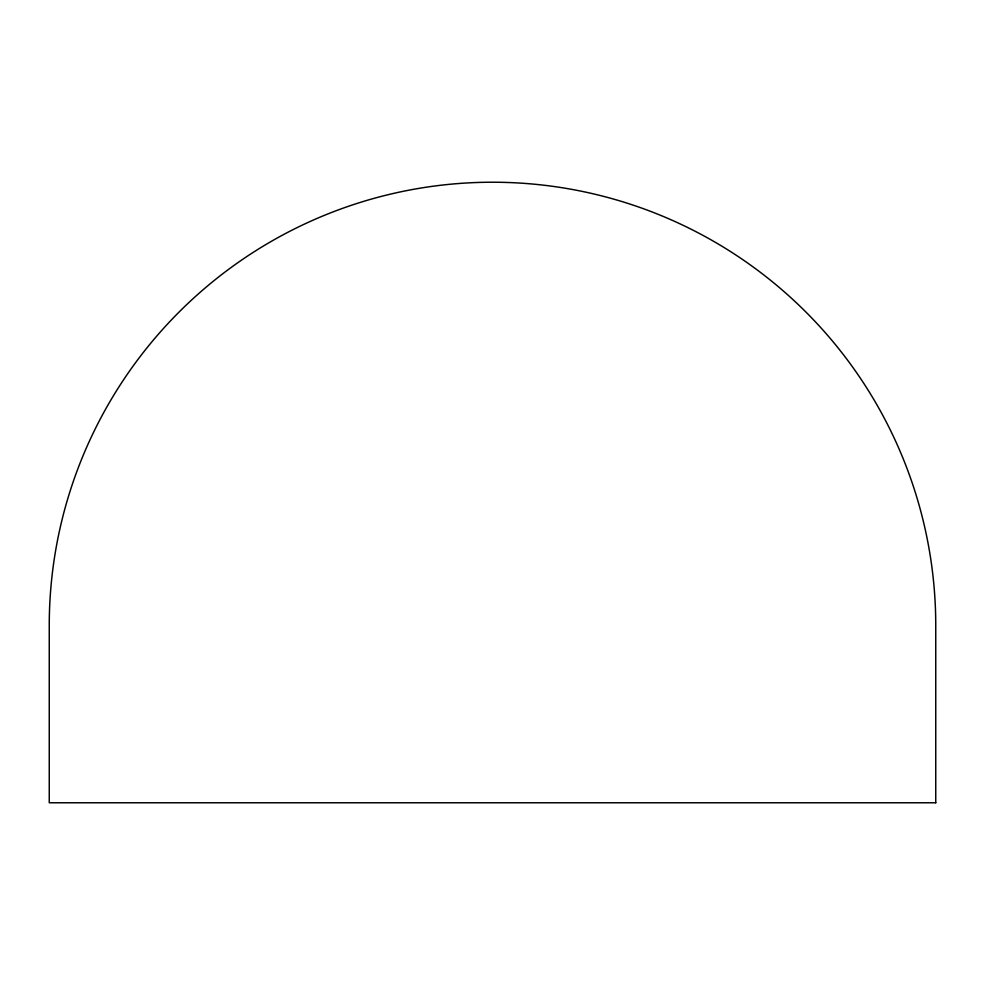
<?xml version="1.0" encoding="UTF-8"?>
<svg xmlns="http://www.w3.org/2000/svg" width="985" height="985" viewBox="0 0 985 985"><rect width="100%" height="100%" fill="white"/><g stroke="black" fill="none" stroke-linecap="round" stroke-linejoin="round"><path stroke-width="1.48" d="M935.75 802.775L49.25 802.775L49.25 625.475A443.25 443.25 0 0 1 492.5 182.225A443.25 443.25 0 0 1 935.75 625.475L935.75 802.775"/></g></svg>
